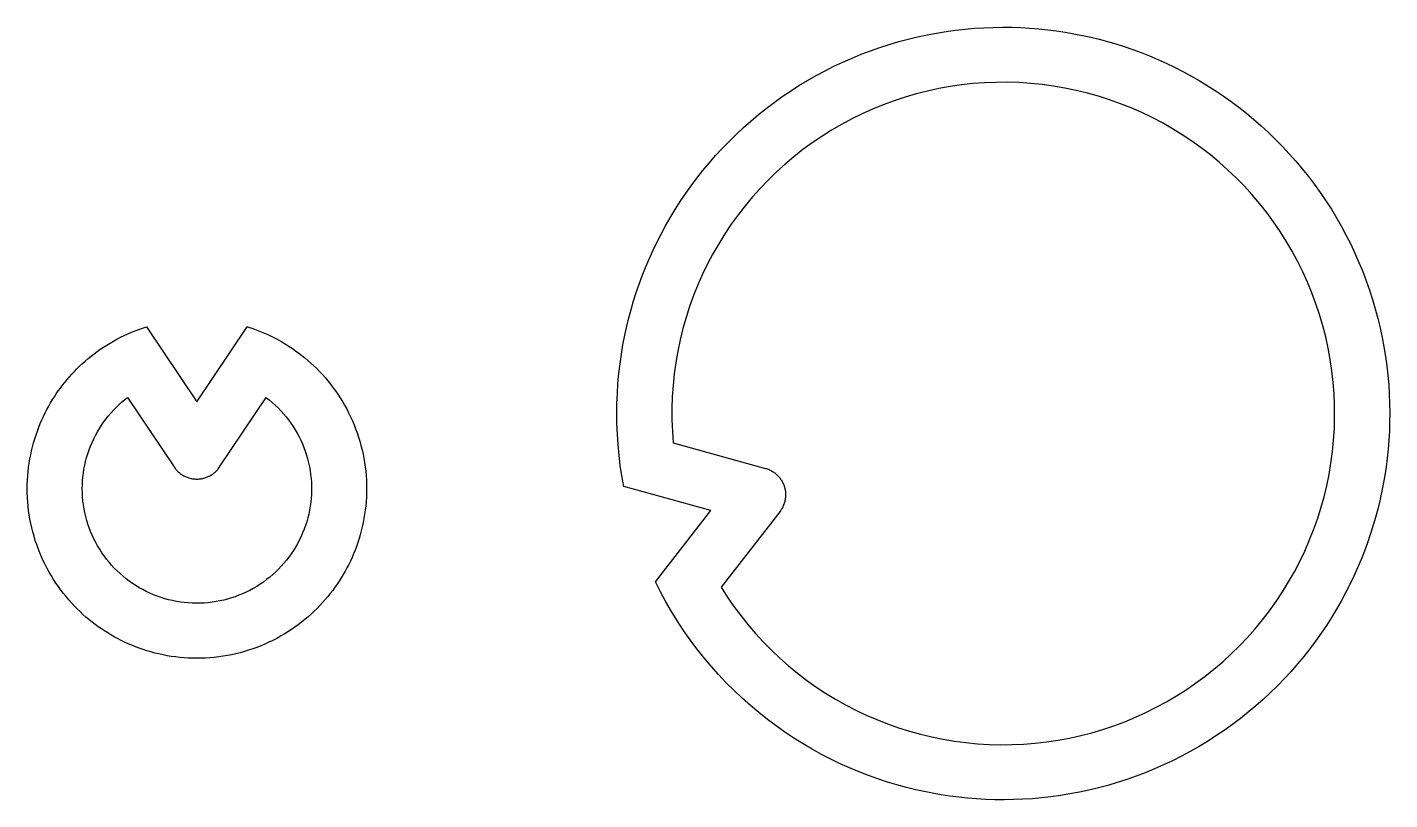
# Model space of a CAD drawing. Header units: millimetres. Extents: x -8 to 200, y 4 to 135.
# Drawn here: x 111.4 to 199.7, y 63.4 to 113.5 of the extents above; entities that cross this region are included whole.
import ezdxf

# ---------------------------------------------------------------- set-up
doc = ezdxf.new("R2010")
doc.units = ezdxf.units.MM
doc.header["$MEASUREMENT"] = 0
doc.layers.add('Default', color=18, linetype='Continuous', true_color=0x000000)

msp = doc.modelspace()

# ---------------------------------------------------------------- linework, layer by layer
at = {"layer": 'Default'}
for points in [[(155.738, 82.17), (150.084, 83.728), (149.963, 84.408), (149.861, 85.087), (149.778, 85.765), (149.714, 86.44), (149.669, 87.113), (149.642, 87.782), (149.633, 88.446), (149.641, 89.106), (149.667, 89.76), (149.709, 90.407), (149.767, 91.048), (149.841, 91.682), (149.93, 92.308), (150.034, 92.926), (150.152, 93.535), (150.284, 94.135), (150.416, 94.675), (150.561, 95.217), (150.72, 95.76), (150.892, 96.305), (151.079, 96.849), (151.279, 97.394), (151.494, 97.938), (151.723, 98.481), (151.967, 99.022), (152.226, 99.561), (152.499, 100.097), (152.787, 100.631), (153.089, 101.16), (153.407, 101.685), (153.739, 102.205), (154.085, 102.719), (154.447, 103.228), (154.822, 103.729), (155.212, 104.223), (155.616, 104.709), (156.033, 105.187), (156.465, 105.656), (156.909, 106.115), (157.366, 106.564), (157.836, 107.002), (158.318, 107.429), (158.812, 107.845), (159.318, 108.248), (159.834, 108.638), (160.36, 109.015), (160.897, 109.379), (161.443, 109.729), (161.998, 110.065), (162.561, 110.386), (163.132, 110.692), (163.71, 110.983), (164.295, 111.259), (164.886, 111.519), (165.482, 111.763), (166.082, 111.992), (166.687, 112.204), (167.295, 112.4), (167.906, 112.581), (168.519, 112.745), (169.133, 112.893), (169.749, 113.024), (170.364, 113.14), (170.98, 113.24), (171.594, 113.324), (172.207, 113.393), (172.819, 113.446), (173.427, 113.484), (174.033, 113.507), (174.635, 113.516), (175.232, 113.51), (175.826, 113.49), (176.414, 113.456), (176.997, 113.409), (177.574, 113.349), (178.145, 113.276), (178.71, 113.191), (179.268, 113.094), (179.818, 112.985), (180.361, 112.865), (180.901, 112.733), (181.443, 112.588), (181.987, 112.429), (182.531, 112.257), (183.076, 112.07), (183.62, 111.87), (184.164, 111.655), (184.707, 111.425), (185.248, 111.182), (185.787, 110.923), (186.324, 110.65), (186.857, 110.362), (187.386, 110.059), (187.911, 109.742), (188.431, 109.41), (188.946, 109.063), (189.454, 108.702), (189.955, 108.327), (190.45, 107.937), (190.936, 107.533), (191.414, 107.115), (191.882, 106.684), (192.341, 106.24), (192.79, 105.783), (193.229, 105.313), (193.656, 104.831), (194.071, 104.337), (194.474, 103.831), (194.864, 103.315), (195.242, 102.788), (195.606, 102.252), (195.956, 101.706), (196.291, 101.151), (196.612, 100.587), (196.919, 100.016), (197.21, 99.438), (197.485, 98.854), (197.745, 98.263), (197.99, 97.667), (198.218, 97.067), (198.431, 96.462), (198.627, 95.854), (198.807, 95.243), (198.971, 94.63), (199.119, 94.016), (199.251, 93.4), (199.367, 92.784), (199.467, 92.169), (199.551, 91.554), (199.619, 90.941), (199.673, 90.33), (199.711, 89.722), (199.734, 89.116), (199.742, 88.514), (199.736, 87.916), (199.717, 87.323), (199.683, 86.735), (199.636, 86.152), (199.576, 85.574), (199.503, 85.003), (199.417, 84.439), (199.32, 83.881), (199.211, 83.331), (199.092, 82.788), (198.96, 82.247), (198.814, 81.705), (198.656, 81.162), (198.483, 80.618), (198.297, 80.073), (198.096, 79.529), (197.881, 78.985), (197.652, 78.442), (197.408, 77.901), (197.149, 77.361), (196.876, 76.825), (196.588, 76.292), (196.286, 75.762), (195.968, 75.237), (195.636, 74.717), (195.29, 74.203), (194.929, 73.695), (194.553, 73.193), (194.163, 72.699), (193.759, 72.213), (193.342, 71.735), (192.911, 71.266), (192.466, 70.807), (192.009, 70.358), (191.539, 69.92), (191.057, 69.493), (190.563, 69.078), (190.058, 68.675), (189.541, 68.284), (189.015, 67.907), (188.478, 67.543), (187.932, 67.193), (187.377, 66.858), (186.814, 66.536), (186.243, 66.23), (185.665, 65.939), (185.08, 65.663), (184.489, 65.403), (183.894, 65.159), (183.293, 64.931), (182.688, 64.718), (182.08, 64.522), (181.47, 64.342), (180.857, 64.178), (180.242, 64.03), (179.627, 63.898), (179.011, 63.782), (178.395, 63.682), (177.781, 63.598), (177.168, 63.529), (176.557, 63.476), (175.948, 63.438), (175.343, 63.415), (174.741, 63.406), (174.143, 63.412), (173.549, 63.432), (172.961, 63.466), (172.378, 63.513), (171.801, 63.573), (171.23, 63.646), (170.665, 63.731), (170.108, 63.829), (169.557, 63.937), (169.014, 64.057), (168.404, 64.207), (167.793, 64.374), (167.179, 64.558), (166.565, 64.76), (165.951, 64.979), (165.337, 65.217), (164.724, 65.473), (164.113, 65.747), (163.505, 66.04), (162.901, 66.352), (162.301, 66.683), (161.706, 67.032), (161.117, 67.4), (160.535, 67.787), (159.96, 68.192), (159.394, 68.615), (158.838, 69.057), (158.292, 69.516), (157.756, 69.993), (157.233, 70.487), (156.722, 70.998), (156.225, 71.524), (155.741, 72.067), (155.273, 72.624), (154.82, 73.196), (154.384, 73.782), (153.964, 74.38), (153.562, 74.991), (153.177, 75.614), (152.811, 76.247), (152.464, 76.891), (152.137, 77.543)], [(160.2, 82.091), (156.392, 77.198), (156.795, 76.567), (157.221, 75.951), (157.667, 75.35), (158.135, 74.765), (158.622, 74.196), (159.129, 73.645), (159.654, 73.112), (160.198, 72.597), (160.76, 72.102), (161.339, 71.627), (161.933, 71.172), (162.543, 70.738), (163.168, 70.326), (163.807, 69.935), (164.46, 69.567), (165.124, 69.222), (165.8, 68.901), (166.487, 68.603), (167.184, 68.329), (167.89, 68.08), (168.605, 67.856), (169.326, 67.656), (170.055, 67.482), (170.789, 67.333), (171.527, 67.21), (172.27, 67.113), (173.015, 67.042), (173.762, 66.996), (174.511, 66.977), (175.26, 66.984), (176.008, 67.017), (176.754, 67.076), (177.498, 67.161), (178.239, 67.272), (178.975, 67.409), (179.706, 67.571), (180.431, 67.758), (181.149, 67.971), (181.859, 68.209), (182.56, 68.471), (183.252, 68.757), (183.933, 69.068), (184.604, 69.402), (185.262, 69.759), (185.907, 70.139), (186.539, 70.541), (187.156, 70.964), (187.758, 71.41), (188.344, 71.875), (188.914, 72.361), (189.466, 72.867), (190.001, 73.391), (190.517, 73.934), (191.013, 74.494), (191.49, 75.072), (191.946, 75.665), (192.382, 76.275), (192.796, 76.899), (193.188, 77.537), (193.557, 78.188), (193.904, 78.852), (194.227, 79.527), (194.526, 80.213), (194.802, 80.91), (195.053, 81.615), (195.279, 82.329), (195.48, 83.05), (195.656, 83.778), (195.806, 84.512), (195.931, 85.25), (196.03, 85.992), (196.103, 86.737), (196.15, 87.485), (196.171, 88.233), (196.166, 88.982), (196.135, 89.73), (196.078, 90.477), (195.994, 91.221), (195.885, 91.962), (195.75, 92.698), (195.59, 93.429), (195.404, 94.155), (195.193, 94.873), (194.957, 95.584), (194.697, 96.286), (194.412, 96.978), (194.103, 97.661), (193.771, 98.332), (193.415, 98.991), (193.037, 99.637), (192.637, 100.269), (192.214, 100.888), (191.77, 101.491), (191.306, 102.078), (190.821, 102.649), (190.317, 103.203), (189.794, 103.738), (189.253, 104.255), (188.693, 104.753), (188.117, 105.232), (187.525, 105.689), (186.916, 106.126), (186.293, 106.542), (185.656, 106.935), (185.006, 107.306), (184.343, 107.654), (183.668, 107.979), (182.983, 108.28), (182.287, 108.557), (181.582, 108.81), (180.869, 109.038), (180.148, 109.24), (179.421, 109.418), (178.688, 109.57), (177.95, 109.697), (177.208, 109.798), (176.463, 109.873), (175.716, 109.921), (174.967, 109.944), (174.218, 109.941), (173.47, 109.911), (172.723, 109.856), (171.979, 109.775), (171.238, 109.667), (170.501, 109.534), (169.769, 109.375), (169.044, 109.191), (168.325, 108.982), (167.613, 108.748), (166.911, 108.489), (166.218, 108.206), (165.535, 107.899), (164.863, 107.568), (164.203, 107.214), (163.556, 106.837), (162.922, 106.438), (162.303, 106.017), (161.699, 105.575), (161.11, 105.112), (160.538, 104.629), (159.984, 104.126), (159.447, 103.604), (158.928, 103.064), (158.429, 102.506), (157.949, 101.931), (157.49, 101.339), (157.052, 100.732), (156.635, 100.11), (156.24, 99.474), (155.868, 98.825), (155.518, 98.163), (155.191, 97.489), (154.889, 96.804), (154.61, 96.109), (154.356, 95.405), (154.126, 94.692), (153.922, 93.972), (153.742, 93.245), (153.588, 92.512), (153.46, 91.774), (153.357, 91.032), (153.281, 90.288), (153.23, 89.54), (153.205, 88.792), (153.207, 88.043), (153.235, 87.295), (153.288, 86.548), (159.268, 84.9), (159.327, 84.883), (159.385, 84.863), (159.443, 84.842), (159.5, 84.819), (159.555, 84.794), (159.61, 84.766), (159.664, 84.737), (159.717, 84.707), (159.769, 84.674), (159.82, 84.639), (159.87, 84.603), (159.918, 84.566), (159.965, 84.526), (160.01, 84.485), (160.054, 84.442), (160.097, 84.398), (160.138, 84.353), (160.177, 84.306), (160.215, 84.258), (160.251, 84.208), (160.286, 84.157), (160.318, 84.105), (160.349, 84.052), (160.378, 83.998), (160.405, 83.943), (160.43, 83.888), (160.454, 83.831), (160.475, 83.773), (160.494, 83.715), (160.512, 83.656), (160.527, 83.597), (160.54, 83.537), (160.551, 83.477), (160.56, 83.416), (160.567, 83.355), (160.572, 83.294), (160.575, 83.233), (160.575, 83.172), (160.574, 83.11), (160.57, 83.049), (160.565, 82.988), (160.557, 82.927), (160.547, 82.867), (160.535, 82.807), (160.521, 82.747), (160.505, 82.688), (160.487, 82.629), (160.467, 82.571), (160.445, 82.514), (160.42, 82.458), (160.395, 82.402), (160.367, 82.348), (160.337, 82.294), (160.305, 82.241), (160.272, 82.19), (160.237, 82.14)], [(113.054, 89.364), (113.173, 89.553), (113.297, 89.74), (113.426, 89.927), (113.56, 90.113), (113.699, 90.297), (113.843, 90.479), (113.991, 90.66), (114.145, 90.838), (114.303, 91.015), (114.466, 91.189), (114.634, 91.361), (114.807, 91.53), (114.985, 91.696), (115.167, 91.86), (115.354, 92.02), (115.546, 92.176), (115.742, 92.329), (115.942, 92.478), (116.147, 92.624), (116.355, 92.765), (116.568, 92.902), (116.785, 93.034), (117.006, 93.162), (117.23, 93.285), (117.457, 93.403), (117.688, 93.517), (117.923, 93.625), (118.16, 93.727), (118.4, 93.825), (118.642, 93.916), (118.888, 94.003), (119.135, 94.083), (119.148, 94.085), (122.406, 89.21), (125.665, 94.086), (125.69, 94.083), (126.029, 93.971), (126.362, 93.849), (126.687, 93.718), (127.004, 93.578), (127.314, 93.43), (127.616, 93.274), (127.909, 93.111), (128.194, 92.941), (128.4, 92.81), (128.605, 92.674), (128.809, 92.531), (129.011, 92.383), (129.211, 92.229), (129.41, 92.07), (129.606, 91.904), (129.8, 91.732), (129.991, 91.555), (130.179, 91.372), (130.364, 91.183), (130.545, 90.989), (130.723, 90.789), (130.897, 90.583), (131.067, 90.372), (131.232, 90.156), (131.393, 89.934), (131.549, 89.708), (131.7, 89.476), (131.846, 89.24), (131.986, 88.999), (132.121, 88.754), (132.249, 88.505), (132.372, 88.252), (132.489, 87.995), (132.599, 87.734), (132.702, 87.471), (132.799, 87.204), (132.889, 86.934), (132.972, 86.662), (133.048, 86.388), (133.117, 86.112), (133.179, 85.834), (133.234, 85.554), (133.281, 85.274), (133.321, 84.993), (133.354, 84.711), (133.38, 84.429), (133.398, 84.146), (133.409, 83.864), (133.412, 83.583), (133.409, 83.303), (133.398, 83.023), (133.38, 82.745), (133.356, 82.469), (133.324, 82.194), (133.286, 81.922), (133.241, 81.652), (133.19, 81.384), (133.133, 81.12), (133.069, 80.858), (133, 80.599), (132.925, 80.344), (132.844, 80.093), (132.758, 79.845), (132.666, 79.601), (132.57, 79.36), (132.468, 79.125), (132.362, 78.893), (132.252, 78.665), (132.137, 78.443), (132.019, 78.224), (131.896, 78.01), (131.77, 77.801), (131.64, 77.595), (131.503, 77.39), (131.361, 77.186), (131.213, 76.984), (131.059, 76.783), (130.899, 76.585), (130.734, 76.389), (130.562, 76.195), (130.385, 76.004), (130.202, 75.816), (130.013, 75.631), (129.818, 75.449), (129.618, 75.272), (129.413, 75.098), (129.202, 74.928), (128.985, 74.762), (128.764, 74.602), (128.537, 74.446), (128.306, 74.295), (128.07, 74.149), (127.829, 74.009), (127.584, 73.874), (127.335, 73.745), (127.081, 73.623), (126.824, 73.506), (126.564, 73.396), (126.3, 73.293), (126.034, 73.196), (125.764, 73.106), (125.492, 73.022), (125.218, 72.946), (124.941, 72.877), (124.664, 72.815), (124.384, 72.761), (124.104, 72.713), (123.822, 72.673), (123.54, 72.64), (123.258, 72.615), (122.976, 72.597), (122.694, 72.586), (122.413, 72.582), (122.132, 72.586), (121.853, 72.597), (121.575, 72.614), (121.299, 72.639), (121.024, 72.67), (120.752, 72.709), (120.482, 72.753), (120.214, 72.804), (119.949, 72.862), (119.688, 72.925), (119.429, 72.995), (119.174, 73.07), (118.922, 73.151), (118.674, 73.237), (118.43, 73.329), (118.19, 73.425), (117.954, 73.526), (117.723, 73.632), (117.495, 73.743), (117.272, 73.857), (117.054, 73.976), (116.84, 74.098), (116.631, 74.224), (116.425, 74.355), (116.219, 74.491), (116.016, 74.634), (115.813, 74.782), (115.613, 74.936), (115.415, 75.095), (115.218, 75.261), (115.025, 75.432), (114.834, 75.61), (114.645, 75.793), (114.461, 75.982), (114.279, 76.176), (114.101, 76.376), (113.927, 76.582), (113.758, 76.793), (113.592, 77.009), (113.431, 77.231), (113.275, 77.457), (113.124, 77.689), (112.979, 77.925), (112.838, 78.166), (112.704, 78.411), (112.575, 78.66), (112.452, 78.913), (112.336, 79.17), (112.226, 79.431), (112.122, 79.694), (112.025, 79.961), (111.935, 80.231), (111.852, 80.503), (111.776, 80.777), (111.707, 81.053), (111.645, 81.331), (111.59, 81.611), (111.543, 81.891), (111.503, 82.172), (111.47, 82.454), (111.445, 82.736), (111.427, 83.019), (111.416, 83.3), (111.412, 83.582), (111.416, 83.862), (111.426, 84.142), (111.444, 84.42), (111.469, 84.696), (111.5, 84.971), (111.538, 85.243), (111.583, 85.513), (111.634, 85.781), (111.691, 86.045), (111.755, 86.307), (111.824, 86.566), (111.9, 86.821), (111.981, 87.072), (112.067, 87.32), (112.158, 87.564), (112.255, 87.804), (112.356, 88.04), (112.462, 88.272), (112.572, 88.5), (112.687, 88.722), (112.806, 88.941), (112.928, 89.155)], [(123.886, 85), (126.897, 89.506), (127.1, 89.347), (127.298, 89.18), (127.489, 89.008), (127.674, 88.828), (127.853, 88.642), (128.026, 88.45), (128.191, 88.253), (128.35, 88.049), (128.501, 87.84), (128.645, 87.626), (128.782, 87.408), (128.911, 87.184), (129.032, 86.956), (129.145, 86.725), (129.25, 86.489), (129.347, 86.25), (129.435, 86.008), (129.515, 85.762), (129.587, 85.514), (129.649, 85.264), (129.703, 85.012), (129.749, 84.758), (129.785, 84.503), (129.813, 84.246), (129.831, 83.989), (129.841, 83.731), (129.841, 83.473), (129.833, 83.215), (129.816, 82.958), (129.79, 82.701), (129.755, 82.446), (129.711, 82.192), (129.658, 81.939), (129.597, 81.689), (129.527, 81.44), (129.448, 81.195), (129.361, 80.952), (129.265, 80.712), (129.162, 80.476), (129.05, 80.244), (128.93, 80.015), (128.802, 79.791), (128.667, 79.572), (128.524, 79.357), (128.373, 79.147), (128.216, 78.943), (128.051, 78.744), (127.88, 78.552), (127.702, 78.365), (127.518, 78.184), (127.327, 78.01), (127.131, 77.843), (126.929, 77.683), (126.721, 77.53), (126.508, 77.384), (126.291, 77.245), (126.068, 77.114), (125.842, 76.991), (125.611, 76.876), (125.376, 76.769), (125.138, 76.67), (124.896, 76.58), (124.652, 76.498), (124.404, 76.425), (124.155, 76.36), (123.903, 76.304), (123.649, 76.256), (123.394, 76.218), (123.138, 76.188), (122.881, 76.167), (122.623, 76.155), (122.365, 76.153), (122.108, 76.159), (121.85, 76.174), (121.593, 76.198), (121.337, 76.231), (121.083, 76.272), (120.83, 76.323), (120.579, 76.382), (120.33, 76.45), (120.084, 76.527), (119.84, 76.612), (119.6, 76.705), (119.363, 76.807), (119.129, 76.917), (118.9, 77.035), (118.675, 77.161), (118.454, 77.295), (118.238, 77.436), (118.027, 77.584), (117.822, 77.74), (117.622, 77.903), (117.428, 78.073), (117.239, 78.249), (117.057, 78.432), (116.882, 78.621), (116.713, 78.816), (116.551, 79.017), (116.396, 79.223), (116.248, 79.434), (116.108, 79.651), (115.975, 79.872), (115.85, 80.098), (115.733, 80.327), (115.624, 80.561), (115.523, 80.799), (115.431, 81.04), (115.347, 81.283), (115.271, 81.53), (115.204, 81.779), (115.146, 82.03), (115.097, 82.284), (115.056, 82.538), (115.024, 82.794), (115.001, 83.051), (114.987, 83.309), (114.982, 83.567), (114.986, 83.825), (114.999, 84.082), (115.021, 84.339), (115.052, 84.595), (115.091, 84.85), (115.14, 85.104), (115.197, 85.355), (115.263, 85.605), (115.337, 85.852), (115.42, 86.096), (115.512, 86.337), (115.611, 86.575), (115.719, 86.809), (115.835, 87.04), (115.959, 87.266), (116.091, 87.487), (116.225, 87.697), (116.366, 87.901), (116.514, 88.101), (116.668, 88.296), (116.829, 88.485), (116.996, 88.669), (117.17, 88.847), (117.348, 89.02), (117.533, 89.186), (117.723, 89.346), (117.919, 89.5), (120.926, 85), (120.961, 84.949), (120.998, 84.9), (121.036, 84.852), (121.076, 84.806), (121.117, 84.761), (121.16, 84.717), (121.205, 84.675), (121.251, 84.635), (121.298, 84.596), (121.347, 84.558), (121.397, 84.523), (121.448, 84.489), (121.5, 84.457), (121.553, 84.426), (121.608, 84.398), (121.663, 84.371), (121.719, 84.347), (121.776, 84.324), (121.834, 84.303), (121.892, 84.285), (121.951, 84.268), (122.011, 84.253), (122.071, 84.241), (122.131, 84.23), (122.192, 84.222), (122.253, 84.216), (122.314, 84.211), (122.375, 84.209), (122.437, 84.209), (122.498, 84.211), (122.559, 84.216), (122.62, 84.222), (122.681, 84.23), (122.741, 84.241), (122.801, 84.253), (122.861, 84.268), (122.92, 84.285), (122.978, 84.303), (123.036, 84.324), (123.093, 84.347), (123.149, 84.371), (123.204, 84.398), (123.258, 84.426), (123.312, 84.457), (123.364, 84.489), (123.415, 84.523), (123.465, 84.558), (123.514, 84.596), (123.561, 84.635), (123.607, 84.675), (123.651, 84.717), (123.694, 84.761), (123.736, 84.806), (123.776, 84.852), (123.814, 84.9), (123.851, 84.949)]]:
    msp.add_lwpolyline(points, close=True, dxfattribs=at)

doc.saveas('drawing.dxf')
